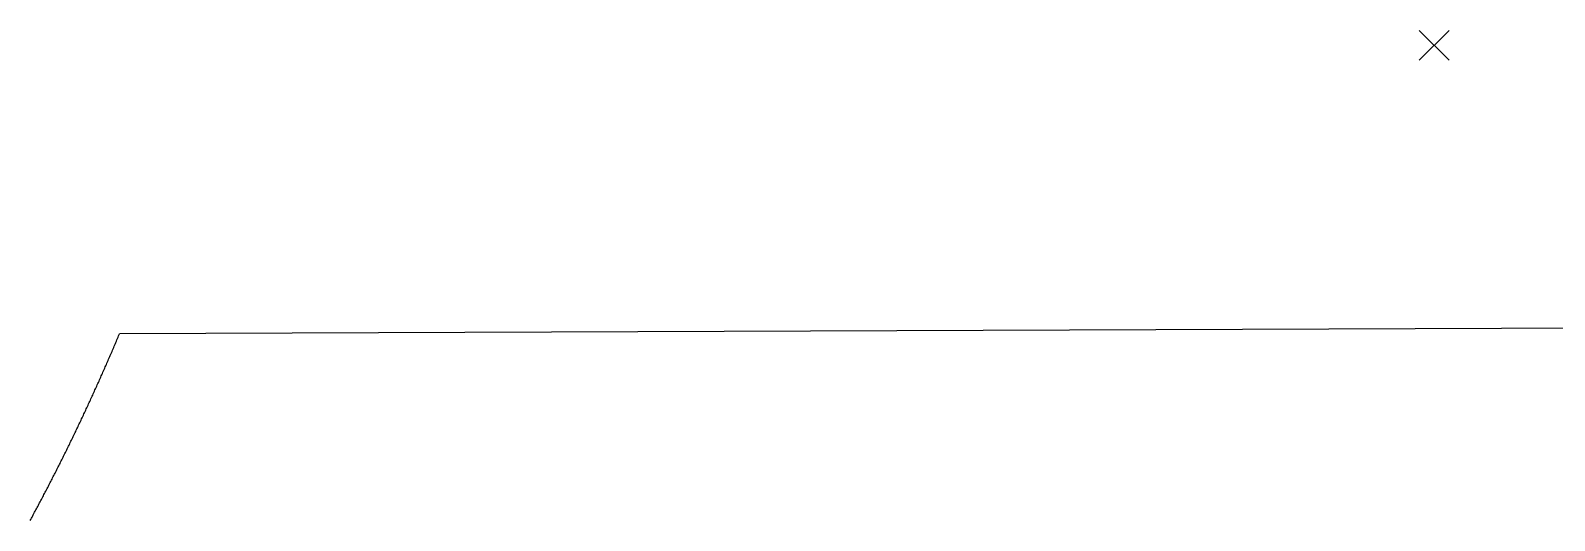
# Model space of a CAD drawing. Header units: millimetres. Extents: x 84 to 218, y -151 to -51.
# Drawn here: x 116.9 to 150.08, y -126.72 to -116.05 of the extents above; entities that cross this region are included whole.
import ezdxf

# ---------------------------------------------------------------- set-up
doc = ezdxf.new("R2010")
doc.units = ezdxf.units.MM
doc.layers.add('BLACK', color=250, linetype='CONTINUOUS')

msp = doc.modelspace()

# ---------------------------------------------------------------- linework, layer by layer
at = {"layer": 'BLACK', "linetype": 'CONTINUOUS'}
for p, q in [((147.135, -116.05), (147.785, -116.7)), ((147.785, -116.05), (147.135, -116.7)), ((183.37, -122.41), (118.84, -122.655)), ((118.785331, -122.784888), (118.797343, -122.75644)), ((118.797343, -122.75644), (118.809342, -122.727972)), ((118.809342, -122.727972), (118.821327, -122.699486)), ((118.821327, -122.699486), (118.833298, -122.67098)), ((118.833298, -122.67098), (118.84, -122.655)), ((118.652298, -123.096555), (118.66446, -123.068318)), ((118.66446, -123.068318), (118.676608, -123.040062)), ((118.676608, -123.040062), (118.688742, -123.011786)), ((118.688742, -123.011786), (118.700863, -122.983491)), ((118.700863, -122.983491), (118.712971, -122.955177)), ((118.712971, -122.955177), (118.725064, -122.926844)), ((118.725064, -122.926844), (118.737145, -122.898491)), ((118.737145, -122.898491), (118.749212, -122.870119)), ((118.749212, -122.870119), (118.761265, -122.841728)), ((118.761265, -122.841728), (118.773305, -122.813318)), ((118.773305, -122.813318), (118.785331, -122.784888)), ((118.505319, -123.433882), (118.51764, -123.405879)), ((118.51764, -123.405879), (118.529948, -123.377856)), ((118.529948, -123.377856), (118.542243, -123.349814)), ((118.542243, -123.349814), (118.554525, -123.321752)), ((118.554525, -123.321752), (118.566793, -123.29367)), ((118.566793, -123.29367), (118.579048, -123.265569)), ((118.579048, -123.265569), (118.59129, -123.237449)), ((118.59129, -123.237449), (118.603519, -123.209309)), ((118.603519, -123.209309), (118.615734, -123.181149)), ((118.615734, -123.181149), (118.627935, -123.152971)), ((118.627935, -123.152971), (118.640124, -123.124772)), ((118.640124, -123.124772), (118.652298, -123.096555)), ((118.356436, -123.768385), (118.368915, -123.740618)), ((118.368915, -123.740618), (118.381381, -123.712832)), ((118.381381, -123.712832), (118.393834, -123.685026)), ((118.393834, -123.685026), (118.406273, -123.6572)), ((118.406273, -123.6572), (118.4187, -123.629354)), ((118.4187, -123.629354), (118.431113, -123.601489)), ((118.431113, -123.601489), (118.443514, -123.573604)), ((118.443514, -123.573604), (118.455901, -123.545699)), ((118.455901, -123.545699), (118.468275, -123.517774)), ((118.468275, -123.517774), (118.480636, -123.48983)), ((118.480636, -123.48983), (118.492984, -123.461866)), ((118.492984, -123.461866), (118.505319, -123.433882)), ((118.205683, -124.100025), (118.218317, -124.072499)), ((118.218317, -124.072499), (118.230937, -124.044952)), ((118.230937, -124.044952), (118.243545, -124.017386)), ((118.243545, -124.017386), (118.25614, -123.989799)), ((118.25614, -123.989799), (118.268722, -123.962192)), ((118.268722, -123.962192), (118.281292, -123.934565)), ((118.281292, -123.934565), (118.293848, -123.906918)), ((118.293848, -123.906918), (118.306392, -123.879252)), ((118.306392, -123.879252), (118.318922, -123.851565)), ((118.318922, -123.851565), (118.33144, -123.823858)), ((118.33144, -123.823858), (118.343945, -123.796131)), ((118.343945, -123.796131), (118.356436, -123.768385)), ((118.053093, -124.428766), (118.065878, -124.401483)), ((118.065878, -124.401483), (118.078651, -124.374179)), ((118.078651, -124.374179), (118.091411, -124.346855)), ((118.091411, -124.346855), (118.104159, -124.31951)), ((118.104159, -124.31951), (118.116894, -124.292145)), ((118.116894, -124.292145), (118.129616, -124.26476)), ((118.129616, -124.26476), (118.142326, -124.237355)), ((118.142326, -124.237355), (118.155023, -124.20993)), ((118.155023, -124.20993), (118.167707, -124.182484)), ((118.167707, -124.182484), (118.180378, -124.155018)), ((118.180378, -124.155018), (118.193037, -124.127532)), ((118.193037, -124.127532), (118.205683, -124.100025)), ((117.898699, -124.754571), (117.911633, -124.727533)), ((117.911633, -124.727533), (117.924555, -124.700475)), ((117.924555, -124.700475), (117.937465, -124.673397)), ((117.937465, -124.673397), (117.950362, -124.646298)), ((117.950362, -124.646298), (117.963247, -124.619178)), ((117.963247, -124.619178), (117.976119, -124.592038)), ((117.976119, -124.592038), (117.98898, -124.564877)), ((117.98898, -124.564877), (118.001827, -124.537696)), ((118.001827, -124.537696), (118.014662, -124.510494)), ((118.014662, -124.510494), (118.027485, -124.483272)), ((118.027485, -124.483272), (118.040295, -124.456029)), ((118.040295, -124.456029), (118.053093, -124.428766)), ((117.729443, -125.10417), (117.742535, -125.077403)), ((117.742535, -125.077403), (117.755616, -125.050614)), ((117.755616, -125.050614), (117.768684, -125.023805)), ((117.768684, -125.023805), (117.78174, -124.996975)), ((117.78174, -124.996975), (117.794784, -124.970124)), ((117.794784, -124.970124), (117.807816, -124.943253)), ((117.807816, -124.943253), (117.820836, -124.91636)), ((117.820836, -124.91636), (117.833844, -124.889447)), ((117.833844, -124.889447), (117.846839, -124.862513)), ((117.846839, -124.862513), (117.859823, -124.835559)), ((117.859823, -124.835559), (117.872794, -124.808583)), ((117.872794, -124.808583), (117.885753, -124.781587)), ((117.885753, -124.781587), (117.898699, -124.754571)), ((117.571401, -125.423741), (117.584637, -125.397226)), ((117.584637, -125.397226), (117.59786, -125.37069)), ((117.59786, -125.37069), (117.611072, -125.344132)), ((117.611072, -125.344132), (117.624272, -125.317554)), ((117.624272, -125.317554), (117.63746, -125.290955)), ((117.63746, -125.290955), (117.650636, -125.264334)), ((117.650636, -125.264334), (117.663801, -125.237692)), ((117.663801, -125.237692), (117.676953, -125.21103)), ((117.676953, -125.21103), (117.690093, -125.184346)), ((117.690093, -125.184346), (117.703222, -125.157642)), ((117.703222, -125.157642), (117.716338, -125.130916)), ((117.716338, -125.130916), (117.729443, -125.10417)), ((117.398275, -125.766503), (117.411662, -125.740265)), ((117.411662, -125.740265), (117.425038, -125.714005)), ((117.425038, -125.714005), (117.438402, -125.687724)), ((117.438402, -125.687724), (117.451754, -125.661421)), ((117.451754, -125.661421), (117.465095, -125.635097)), ((117.465095, -125.635097), (117.478424, -125.608752)), ((117.478424, -125.608752), (117.491742, -125.582386)), ((117.491742, -125.582386), (117.505048, -125.555998)), ((117.505048, -125.555998), (117.518342, -125.529589)), ((117.518342, -125.529589), (117.531624, -125.503159)), ((117.531624, -125.503159), (117.544895, -125.476707)), ((117.544895, -125.476707), (117.558154, -125.450235)), ((117.558154, -125.450235), (117.571401, -125.423741)), ((117.236739, -126.079686), (117.250262, -126.053706)), ((117.250262, -126.053706), (117.263775, -126.027704)), ((117.263775, -126.027704), (117.277276, -126.001681)), ((117.277276, -126.001681), (117.290766, -125.975636)), ((117.290766, -125.975636), (117.304245, -125.94957)), ((117.304245, -125.94957), (117.317712, -125.923482)), ((117.317712, -125.923482), (117.331168, -125.897373)), ((117.331168, -125.897373), (117.344612, -125.871241)), ((117.344612, -125.871241), (117.358045, -125.845089)), ((117.358045, -125.845089), (117.371467, -125.818915)), ((117.371467, -125.818915), (117.384877, -125.79272)), ((117.384877, -125.79272), (117.398275, -125.766503)), ((117.059911, -126.415446), (117.07358, -126.389749)), ((117.07358, -126.389749), (117.087238, -126.364031)), ((117.087238, -126.364031), (117.100884, -126.33829)), ((117.100884, -126.33829), (117.11452, -126.312528)), ((117.11452, -126.312528), (117.128144, -126.286743)), ((117.128144, -126.286743), (117.141758, -126.260937)), ((117.141758, -126.260937), (117.15536, -126.235109)), ((117.15536, -126.235109), (117.168951, -126.20926)), ((117.168951, -126.20926), (117.182531, -126.183388)), ((117.182531, -126.183388), (117.1961, -126.157495)), ((117.1961, -126.157495), (117.209657, -126.13158)), ((117.209657, -126.13158), (117.223204, -126.105644)), ((117.223204, -126.105644), (117.236739, -126.079686)), ((116.895037, -126.722091), (116.908837, -126.696658)), ((116.908837, -126.696658), (116.922625, -126.671204)), ((116.922625, -126.671204), (116.936402, -126.645727)), ((116.936402, -126.645727), (116.950169, -126.620229)), ((116.950169, -126.620229), (116.963925, -126.594708)), ((116.963925, -126.594708), (116.97767, -126.569165)), ((116.97767, -126.569165), (116.991404, -126.5436)), ((116.991404, -126.5436), (117.005127, -126.518013)), ((117.005127, -126.518013), (117.01884, -126.492404)), ((117.01884, -126.492404), (117.032541, -126.466774)), ((117.032541, -126.466774), (117.046232, -126.44112)), ((117.046232, -126.44112), (117.059911, -126.415446))]:
    msp.add_line(p, q, dxfattribs=at)

doc.saveas('drawing.dxf')
